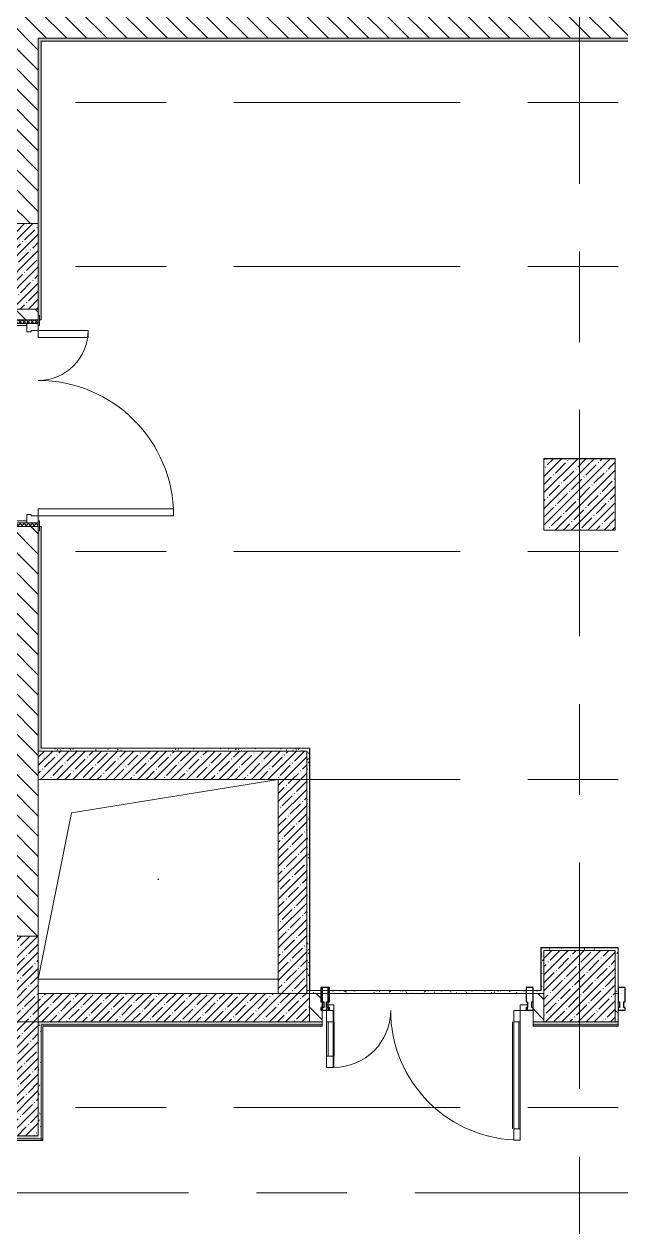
# Model space of a CAD drawing. Header units: millimetres. Extents: x 35147 to 231677, y -8553 to 29000.
# Drawn here: x 66660 to 70850, y 10261 to 18700 of the extents above; entities that cross this region are included whole.
import ezdxf

# ---------------------------------------------------------------- set-up
doc = ezdxf.new("R2010")
doc.units = ezdxf.units.MM
doc.linetypes.add('Осевая', pattern=[3175, 635, -476.25, 1587.5, -476.25])
for name, color, linetype, lineweight in [('A-DETL-GENF', 7, 'Continuous', 9), ('A-DOOR', 7, 'Continuous', 9), ('A-DOOR-1', 7, 'Continuous', 13), ('A-DOOR-FRAM', 7, 'Continuous', 13), ('A-DOOR-FRAM-1', 7, 'Continuous', 9), ('A-GENM', 7, 'Continuous', 9), ('A-GLAZ-CWMG', 7, 'Continuous', 9), ('A-GLAZ-CWMG-1', 7, 'Continuous', 25), ('A-WALL', 7, 'Continuous', 9), ('I-WALL', 7, 'Continuous', 9), ('S-COLS', 7, 'Continuous', 9), ('Оси-2', 7, 'Осевая', 9)]:
    doc.layers.add(name, color=color, linetype=linetype, lineweight=lineweight)
doc.layers.add('A-WALL-1', color=7, linetype='Continuous', lineweight=9, true_color=0x3c3c3c)
doc.layers.add('A-WALL-FNSH-1', color=7, linetype='Continuous', lineweight=9, true_color=0x3c3c3c)
pattern_1 = [(135, (0, 0), (-70.71068, -70.71068), [])]
pattern_2 = [(45, (0, 0), (-57.02463, 57.02463), []), (45, (57.025, 0), (-57.02463, 57.02463), [100.806, -20.161, 3.353, -16.808])]
pattern_3 = [(0, (0, 0), (121.92, 30.48), [10.058, -81.382, 10.058, -81.382, -487.68]), (0, (0, 0), (121.92, 30.48), [-182.88, 10.058, -172.822, 10.058, -81.382, -213.36]), (0, (0, 0), (121.92, 30.48), [-457.2, 10.058, -50.902, 10.058, -142.342]), (120, (45.72, 15.24), (-87.356454, 90.345817), [10.058, -81.382, 10.058, -81.382, -487.68]), (120, (45.72, 15.24), (-87.356454, 90.345817), [-182.88, 10.058, -172.822, 10.058, -81.382, -213.36]), (120, (45.72, 15.24), (-87.356454, 90.345817), [-457.2, 10.058, -50.902, 10.058, -142.342]), (240, (60.96, 76.2), (-34.563546, -120.825817), [10.058, -81.382, 10.058, -81.382, -487.68]), (240, (60.96, 76.2), (-34.563546, -120.825817), [-182.88, 10.058, -172.822, 10.058, -81.382, -213.36]), (240, (60.96, 76.2), (-34.563546, -120.825817), [-457.2, 10.058, -50.902, 10.058, -142.342])]

# ---------------------------------------------------------------- blocks, each defined once
blk = doc.blocks.new('BSC_Колонна _Прямоугольная - 600х600-23205240-План размещения напольных электротехнических лючков и розеток 2 этажа в осях 12-23')
at = {"layer": 'S-COLS'}
h = blk.add_hatch(dxfattribs=at)
h.set_pattern_fill('FP_15', color=256, style=0, pattern_type=2)
h.set_pattern_definition([(45, (-66460, -12000), (-57.02463, 57.02463), []), (45, (-66402.975, -12000), (-57.02463, 57.02463), [100.806, -20.161, 3.353, -16.808])])
h.paths.add_polyline_path([(-300, -300), (300, -300), (300, 300), (-300, 300), (-300, -83.8)])
for p, q in [((300, 300), (-300, 300)), ((-300, 300), (-300, -300)), ((300, -300), (300, 300)), ((-300, -300), (300, -300))]:
    blk.add_line(p, q, dxfattribs=at)
blk = doc.blocks.new('BSC_Колонна _Прямоугольная - 600х600-V14-План размещения напольных электротехнических лючков и розеток 2 этажа в осях 12-23')
at = {"layer": 'S-COLS'}
h = blk.add_hatch(dxfattribs=at)
h.set_pattern_fill('FP_16', color=256, style=0, pattern_type=2)
h.set_pattern_definition([(45, (-66460, -17000), (-57.02463, 57.02463), []), (45, (-66402.975, -17000), (-57.02463, 57.02463), [100.806, -20.161, 3.353, -16.808])])
h.paths.add_polyline_path([(-300, -300), (300, -300), (300, 300), (-300, 300), (-300, 127.8)])
for p, q in [((300, 300), (-300, 300)), ((-300, 300), (-300, -300)), ((300, -300), (300, 300)), ((-300, -300), (300, -300))]:
    blk.add_line(p, q, dxfattribs=at)
blk = doc.blocks.new('110_Дверь_СКБ_2Ст - Д-6_л__ ДОО_Дв_1450x2100h_Дверь из раздевальной в коридор-25835678-План размещения напольных электротехнических лючков и розеток 2 этажа в осях 12-23')
at = {"layer": 'A-DOOR'}
h = blk.add_hatch(dxfattribs=at)
h.set_pattern_fill('FP_25', color=256, style=0, pattern_type=2)
h.set_pattern_definition([(135, (1576.41, 164.685), (-14.14214, -14.14214), []), (225, (1576.41, 164.685), (14.14214, -14.14214), [])])
h.paths.add_polyline_path([(737.5, 100), (712.5, 100), (712.5, -100), (737.5, -100)])
at = {"layer": 'A-DOOR-FRAM-1'}
h = blk.add_hatch(dxfattribs=at)
h.set_pattern_fill('FP_26', color=256, style=0, pattern_type=2)
h.set_pattern_definition([(45, (-546.384, 164.685), (-14.1421, 14.1421), []), (135, (-546.384, 164.685), (-14.1421, -14.1421), [])])
h.paths.add_polyline_path([(-687.5, 2.9), (-687.5, 100), (-712.5, 100), (-712.5, -100), (-687.5, -100)])
at = {"layer": 'A-DOOR'}
for centre, radius, start, end in [((662.5, 100), 950, 90, 180), ((-637.5, 100), 350, 360, 90)]:
    blk.add_arc(centre, radius, start, end, dxfattribs=at)
at = {"layer": 'A-DOOR-1'}
for p, q in [((662.5, 1050), (612.5, 1050)), ((612.5, 1050), (612.5, 100)), ((662.5, 100), (662.5, 1050)), ((-637.5, 450), (-637.5, 100)), ((-587.5, 450), (-637.5, 450)), ((-587.5, 100), (-587.5, 450)), ((-637.5, 100), (-587.5, 100)), ((612.5, 100), (662.5, 100))]:
    blk.add_line(p, q, dxfattribs=at)
at = {"layer": 'A-DOOR-FRAM'}
for p, q in [((-672.5, 108), (-742.5, 108)), ((-742.5, 108), (-742.5, 100)), ((-742.5, 100), (-672.5, 100)), ((-687.5, 100), (-712.5, 100)), ((-712.5, 100), (-712.5, -100)), ((-637.5, 100), (-687.5, 100)), ((-687.5, 100), (-687.5, 20)), ((-687.5, -100), (-687.5, 100)), ((-672.5, 100), (-672.5, 108)), ((-637.5, 50), (-637.5, 100)), ((662.5, 100), (662.5, 50)), ((712.5, 100), (662.5, 100)), ((767.5, 108), (697.5, 108)), ((697.5, 108), (697.5, 100)), ((697.5, 100), (767.5, 100)), ((712.5, 20), (712.5, 100)), ((737.5, 100), (712.5, 100)), ((712.5, 100), (712.5, -100)), ((737.5, -100), (737.5, 100)), ((767.5, 100), (767.5, 108)), ((-687.5, 20), (-627.5, 20)), ((-672.5, 20), (-687.5, 20)), ((-687.5, 20), (-687.5, -100)), ((-672.5, -100), (-672.5, 20)), ((-627.5, 50), (-637.5, 50)), ((-627.5, 20), (-627.5, 50)), ((662.5, 50), (652.5, 50)), ((652.5, 50), (652.5, 20)), ((652.5, 20), (712.5, 20)), ((712.5, 20), (697.5, 20)), ((697.5, 20), (697.5, -100)), ((712.5, -100), (712.5, 20)), ((-672.5, -100), (-742.5, -100)), ((-742.5, -100), (-742.5, -108)), ((-742.5, -108), (-672.5, -108)), ((-712.5, -100), (-687.5, -100)), ((-687.5, -100), (-672.5, -100)), ((-672.5, -108), (-672.5, -100)), ((697.5, -100), (712.5, -100)), ((767.5, -100), (697.5, -100)), ((697.5, -100), (697.5, -108)), ((697.5, -108), (767.5, -108)), ((712.5, -100), (737.5, -100)), ((767.5, -108), (767.5, -100))]:
    blk.add_line(p, q, dxfattribs=at)
blk = doc.blocks.new('BSC_Колонна _Прямоугольная - 500х500-V32-План размещения напольных электротехнических лючков и розеток 2 этажа в осях 12-23')
at = {"layer": 'S-COLS'}
h = blk.add_hatch(dxfattribs=at)
h.set_pattern_fill('FP_44', color=256, style=0, pattern_type=2)
h.set_pattern_definition([(45, (-70560, -15400), (-57.02463, 57.02463), []), (45, (-70502.975, -15400), (-57.02463, 57.02463), [100.806, -20.161, 3.353, -16.808])])
h.paths.add_polyline_path([(-250, -250), (250, -250), (250, 250), (-250, 250), (-250, -9.4)])
for p, q in [((250, 250), (-250, 250)), ((-250, 250), (-250, -250)), ((250, -250), (250, 250)), ((-250, -250), (250, -250))]:
    blk.add_line(p, q, dxfattribs=at)
blk = doc.blocks.new('GM_Отверстие прямоугольное _в плите_ - Отверстие-22748815-План размещения напольных электротехнических лючков и розеток 2 этажа в осях 12-23')
at = {"layer": 'A-GENM'}
for p, q in [((-609.2, 466.7), (842.5, 700)), ((-842.5, -700), (-609.2, 466.7)), ((842.5, -700), (-842.5, -700))]:
    blk.add_line(p, q, dxfattribs=at)
for start, end in [(360, 180), (180, 360)]:
    blk.add_arc((0, 0), 2.5, start, end, dxfattribs=at)
blk = doc.blocks.new('Прямоугольный импост - Импост структурный с накладкой - 160мм Темный-33326475-План размещения напольных электротехнических лючков и розеток 2 этажа в осях 12-23')
at = {"layer": 'A-GLAZ-CWMG-1'}
for p, q in [((-50, 40), (-50, 140)), ((-50, 140), (0, 140)), ((0, 140), (0, 40)), ((-40, 40), (-50, 40)), ((-50, -17), (-50, 0)), ((-50, 0), (-40, 0)), ((-40, 0), (-40, 40)), ((-10, 40), (-10, 0)), ((0, 40), (-10, 40)), ((-10, 0), (0, 0)), ((0, 0), (0, -17)), ((0, -17), (-50, -17))]:
    blk.add_line(p, q, dxfattribs=at)
blk = doc.blocks.new('Дверь_Витражная_остекление_ - ВВ-6 остекление-32274838-План размещения напольных электротехнических лючков и розеток 2 этажа в осях 12-23')
at = {"layer": 'A-DETL-GENF'}
for p, q in [((-655, 930), (-610, 930)), ((-655, 930), (-655, 20)), ((-610, 930), (-655, 930)), ((-655, 930), (-655, 20)), ((-610, 930), (-610, 20)), ((-610, 20), (-610, 930)), ((-655, 850), (-610, 850)), ((-645, 850), (-645, 100)), ((-601, 850), (-601, 100)), ((651, 340), (651, 100)), ((705, 420), (660, 420)), ((660, 420), (660, 20)), ((705, 420), (660, 420)), ((660, 420), (660, 20)), ((705, 340), (660, 340)), ((695, 340), (695, 100)), ((705, 420), (705, 20)), ((705, 20), (705, 420)), ((-655, 100), (-610, 100)), ((705, 100), (660, 100)), ((-610, 20), (-655, 20)), ((-655, 20), (-610, 20))]:
    blk.add_line(p, q, dxfattribs=at)
at = {"layer": 'A-DOOR'}
for p, q in [((-655, 930), (-655, 20)), ((655, 420), (655, 20))]:
    blk.add_line(p, q, dxfattribs=at)
for centre, radius, start, end in [((-655, 20), 910, 360, 90), ((655, 20), 400, 90, 180)]:
    blk.add_arc(centre, radius, start, end, dxfattribs=at)
at = {"layer": 'A-DOOR-1'}
for p, q in [((-655, 20), (-705, 20)), ((-705, 20), (-705, -20)), ((-655, -20), (-655, 20)), ((705, 20), (655, 20)), ((655, 20), (655, -20)), ((705, -20), (705, 20)), ((-705, -20), (-655, -20)), ((655, -20), (705, -20))]:
    blk.add_line(p, q, dxfattribs=at)
blk = doc.blocks.new('Прямоугольный импост - Импост структурный с накладкой - 160мм Темный-33326241-План размещения напольных электротехнических лючков и розеток 2 этажа в осях 12-23')
at = {"layer": 'A-GLAZ-CWMG-1'}
for p, q in [((-25, 40), (-25, 140)), ((-25, 140), (25, 140)), ((25, 140), (25, 40)), ((-15, 40), (-25, 40)), ((-25, -17), (-25, 0)), ((-25, 0), (-15, 0)), ((-15, 0), (-15, 40)), ((15, 40), (15, 0)), ((25, 40), (15, 40)), ((15, 0), (25, 0)), ((25, 0), (25, -17)), ((25, -17), (-25, -17))]:
    blk.add_line(p, q, dxfattribs=at)
blk = doc.blocks.new('Прямоугольный импост - Импост структурный с накладкой - 160мм Темный-33326242-План размещения напольных электротехнических лючков и розеток 2 этажа в осях 12-23')
at = {"layer": 'A-GLAZ-CWMG-1'}
for p, q in [((0, 140), (-50, 140)), ((-50, 140), (-50, 40)), ((0, 40), (0, 140)), ((-50, 40), (-40, 40)), ((-40, 0), (-50, 0)), ((-50, 0), (-50, -17)), ((-40, 40), (-40, 0)), ((-10, 0), (-10, 40)), ((-10, 40), (0, 40)), ((0, 0), (-10, 0)), ((0, -17), (0, 0)), ((-50, -17), (0, -17))]:
    blk.add_line(p, q, dxfattribs=at)
blk = doc.blocks.new('Прямоугольный импост - Импост структурный с накладкой - 160мм Темный-33326237-План размещения напольных электротехнических лючков и розеток 2 этажа в осях 12-23')
at = {"layer": 'A-GLAZ-CWMG-1'}
for p, q in [((-50, 40), (-50, 140)), ((-50, 140), (0, 140)), ((0, 140), (0, 40)), ((-40, 40), (-50, 40)), ((-50, -17), (-50, 0)), ((-50, 0), (-40, 0)), ((-40, 0), (-40, 40)), ((-10, 40), (-10, 0)), ((0, 40), (-10, 40)), ((-10, 0), (0, 0)), ((0, 0), (0, -17)), ((0, -17), (-50, -17))]:
    blk.add_line(p, q, dxfattribs=at)

msp = doc.modelspace()

# ---------------------------------------------------------------- hatches: boundary and pattern name
at = {"layer": 'I-WALL'}
h = msp.add_hatch(dxfattribs=at)
h.set_pattern_fill('FP_19', color=256, style=0, pattern_type=2)
h.set_pattern_definition(pattern_1)
h.paths.add_polyline_path([(66760, 12300), (66760, 15175), (66560, 15175), (66560, 12300)])
h.paths.add_polyline_path([(66662.9, 16625), (66760, 16625), (66760, 16700), (66560, 16700), (66560, 16625)])
h.paths.add_polyline_path([(66560, 17300), (66760, 17300), (66760, 22700), (66560, 22700), (66560, 17706.9)])
h.paths.add_polyline_path([(66760, 23300), (66760, 24050), (66560, 24050), (66560, 23300)])
h.paths.add_polyline_path([(66560, 25950), (66760, 25950), (66760, 26500), (66560, 26500), (66560, 25980)])
h = msp.add_hatch(dxfattribs=at)
h.set_pattern_fill('FP_19', color=256, style=0, pattern_type=2)
h.set_pattern_definition(pattern_1)
h.paths.add_polyline_path([(84200, 18600), (84200, 18800), (80180, 18800), (80180, 18600), (83403.8, 18600)])
h.paths.add_polyline_path([(78580, 18600), (78580, 18800), (77340, 18800), (77340, 18600), (77580.9, 18600)])
h.paths.add_polyline_path([(76210, 18600), (76240, 18600), (76240, 18800), (74040, 18800), (74040, 18600), (76125.1, 18600)])
h.paths.add_polyline_path([(73540, 18600), (73540, 18800), (66760, 18800), (66760, 18600), (73213.7, 18600)])
h = msp.add_hatch(dxfattribs=at)
h.set_pattern_fill('FP_58', color=256, style=0, pattern_type=2)
h.set_pattern_definition(pattern_3)
h.paths.add_polyline_path([(84459, 18580), (84460, 18580), (84460, 18600), (80210, 18599.9), (80210, 18592), (80180, 18592), (80180, 18580), (83403.8, 18580)])
h.paths.add_polyline_path([(77370, 18580), (79080, 18580), (79080, 18592), (79050, 18592), (79050, 18600), (77370, 18599.7), (77370, 18592), (77340, 18592), (77340, 18580)])
h.paths.add_polyline_path([(76240, 18580), (76240, 18592), (76210, 18592), (76210, 18600), (66760, 18600), (66760, 18580), (76210, 18580)])
h = msp.add_hatch(dxfattribs=at)
h.set_pattern_fill('FP_58', color=256, style=0, pattern_type=2)
h.set_pattern_definition(pattern_3)
h.paths.add_polyline_path([(66780, 13600), (66780, 15175), (66768, 15175), (66768, 15145), (66760, 15145), (66760, 13600)])
h.paths.add_polyline_path([(66780, 16625), (66780, 18580), (66760, 18580), (66760, 16655), (66768, 16655), (66768, 16625)])
h = msp.add_hatch(dxfattribs=at)
h.set_pattern_fill('FP_17', color=256, style=0, pattern_type=2)
h.set_pattern_definition(pattern_2)
h.paths.add_polyline_path([(68445, 13400), (68645, 13400), (68645, 13600), (66760, 13600), (66760, 13400), (67390.8, 13400)])
h = msp.add_hatch(dxfattribs=at)
h.set_pattern_fill('FP_58', color=256, style=0, pattern_type=2)
h.set_pattern_definition(pattern_3)
h.paths.add_polyline_path([(68645, 13600), (68665, 13600), (68665, 13620), (66780, 13620), (66780, 13600), (67390.8, 13600)])
h = msp.add_hatch(dxfattribs=at)
h.set_pattern_fill('FP_58', color=256, style=0, pattern_type=2)
h.set_pattern_definition(pattern_3)
h.paths.add_polyline_path([(68665, 11900), (68665, 13600), (68645, 13600), (68645, 11900)])
h = msp.add_hatch(dxfattribs=at)
h.set_pattern_fill('FP_17', color=256, style=0, pattern_type=2)
h.set_pattern_definition(pattern_2)
h.paths.add_polyline_path([(68445, 11900), (68645, 11900), (68645, 13400), (68445, 13400), (68445, 11916.2)])
h = msp.add_hatch(dxfattribs=at)
h.set_pattern_fill('FP_58', color=256, style=0, pattern_type=2)
h.set_pattern_definition(pattern_3)
h.paths.add_polyline_path([(70310, 11920), (70310, 12220), (70290, 12220), (70290, 11920), (70302.2, 11920)])
h = msp.add_hatch(dxfattribs=at)
h.set_pattern_fill('FP_58', color=256, style=0, pattern_type=2)
h.set_pattern_definition(pattern_3)
h.paths.add_polyline_path([(70810, 12200), (70830, 12200), (70830, 12220), (70310, 12220), (70310, 12200)])
h = msp.add_hatch(dxfattribs=at)
h.set_pattern_fill('FP_58', color=256, style=0, pattern_type=2)
h.set_pattern_definition(pattern_3)
h.paths.add_polyline_path([(70830, 11900), (70830, 12200), (70810, 12200), (70810, 11900)])
h = msp.add_hatch(dxfattribs=at)
h.set_pattern_fill('FP_17', color=256, style=0, pattern_type=2)
h.set_pattern_definition(pattern_2)
h.paths.add_polyline_path([(68665, 11700), (68665, 11900), (66760, 11900), (66760, 11700), (68645, 11700)])
h = msp.add_hatch(dxfattribs=at)
h.set_pattern_fill('FP_58', color=256, style=0, pattern_type=2)
h.set_pattern_definition(pattern_3)
h.paths.add_polyline_path([(70310, 11900), (70310, 11920), (68645, 11920), (68645, 11900), (70302.2, 11900)])
h = msp.add_hatch(dxfattribs=at)
h.set_pattern_fill('FP_19', color=256, style=0, pattern_type=2)
h.set_pattern_definition(pattern_1)
h.paths.add_polyline_path([(75480, 11700), (75480, 11900), (73520, 11900), (73520, 11700), (74669.4, 11700)])
h.paths.add_polyline_path([(70302.2, 11700), (70310, 11700), (70310, 11900), (70234, 11900), (70234, 11700)])
h.paths.add_polyline_path([(70830, 11700), (70830, 11900), (70810, 11900), (70810, 11700)])
h.paths.add_polyline_path([(68754, 11700), (68754, 11900), (68665, 11900), (68665, 11700)])
h = msp.add_hatch(dxfattribs=at)
h.set_pattern_fill('FP_17', color=256, style=0, pattern_type=2)
h.set_pattern_definition(pattern_2)
h.paths.add_polyline_path([(66662.9, 10900), (66760, 10900), (66760, 11700), (66560, 11700), (66560, 10900)])
h = msp.add_hatch(dxfattribs=at)
h.set_pattern_fill('FP_58', color=256, style=0, pattern_type=2)
h.set_pattern_definition(pattern_3)
h.paths.add_polyline_path([(70830, 11680), (70830, 11700), (70234, 11700), (70234, 11680), (70302.2, 11680)])
h.paths.add_polyline_path([(68754, 11680), (68754, 11700), (66760, 11700), (66760, 11680), (68118.6, 11680)])
h = msp.add_hatch(dxfattribs=at)
h.set_pattern_fill('FP_58', color=256, style=0, pattern_type=2)
h.set_pattern_definition(pattern_3)
h.paths.add_polyline_path([(66760, 10880), (66780, 10880), (66780, 11680), (66760, 11680), (66760, 10900)])
h = msp.add_hatch(dxfattribs=at)
h.set_pattern_fill('FP_58', color=256, style=0, pattern_type=2)
h.set_pattern_definition(pattern_3)
h.paths.add_polyline_path([(66760, 10880), (66760, 10900), (61940, 10900), (61940, 10880), (66662.9, 10880)])
at = {"layer": 'S-COLS'}
h = msp.add_hatch(dxfattribs=at)
h.set_pattern_fill('FP_17', color=256, style=0, pattern_type=2)
h.set_pattern_definition(pattern_2)
h.paths.add_polyline_path([(70310, 11700), (70810, 11700), (70810, 12200), (70310, 12200), (70310, 11900)])

# ---------------------------------------------------------------- linework, layer by layer
at = {"layer": 'A-WALL'}
for p, q in [((66760, 18600), (73540, 18600)), ((66760, 18600), (66760, 17300)), ((66760, 16655), (66760, 16700)), ((66760, 15145), (66760, 12300)), ((66780, 13620), (66780, 15175)), ((70290, 11920), (70234, 11920)), ((70810, 11900), (70830, 11900)), ((66760, 10900), (66760, 11700)), ((66760, 11700), (68754, 11700)), ((66780, 11680), (68754, 11680)), ((66780, 11680), (66780, 10880)), ((66780, 10868.5), (66791, 10868.5)), ((66791, 10868.5), (66791, 10879.5))]:
    msp.add_line(p, q, dxfattribs=at)
at = {"layer": 'A-WALL-1'}
for p, q in [((66780, 18580), (66781, 18580)), ((66780, 16625), (66780, 18580)), ((66768, 16625), (66780, 16625)), ((66780, 15175), (66768, 15175)), ((68645, 13600), (66760, 13600)), ((66781, 13620), (66780, 13620)), ((68645, 11900), (68645, 13600)), ((66760, 13400), (68445, 13400)), ((68445, 13400), (68445, 11900)), ((70830, 12220), (70290, 12220)), ((70310, 11700), (70310, 12200)), ((70310, 12200), (70810, 12200)), ((70810, 12200), (70810, 11700)), ((66760, 11900), (70310, 11900)), ((70234, 11920), (68645, 11920)), ((68665, 11700), (68665, 11920)), ((68754, 11680), (68754, 11900)), ((70234, 11900), (70234, 11680)), ((70290, 11921), (70290, 11920)), ((70830, 11680), (70830, 11920)), ((70830, 11700), (70234, 11700)), ((70234, 11680), (70830, 11680)), ((61960, 10900), (66760, 10900)), ((66296, 10880), (66780, 10880))]:
    msp.add_line(p, q, dxfattribs=at)
at = {"layer": 'A-WALL-FNSH-1'}
for p, q in [((76240, 18580), (66781, 18580)), ((66781, 16625), (66781, 18579)), ((66781, 18579), (76240, 18579)), ((66780, 16625), (66781, 16625)), ((70811, 15651), (70309, 15651)), ((70309, 15651), (70309, 15149)), ((70811, 15149), (70811, 15651)), ((66781, 15175), (66780, 15175)), ((66781, 13621), (66781, 15175)), ((70309, 15149), (70811, 15149)), ((68666, 13621), (66781, 13621)), ((66781, 13620), (68665, 13620)), ((68665, 13620), (68665, 11920)), ((68666, 11921), (68666, 13621)), ((70289, 12221), (70289, 11921)), ((70831, 12221), (70289, 12221)), ((70290, 11921), (70290, 12220)), ((70830, 12220), (70830, 11920)), ((70831, 11920), (70831, 12221)), ((68754, 11921), (68666, 11921)), ((68754, 11920), (68754, 11921)), ((70234, 11921), (70234, 11920)), ((70234, 11921), (70290, 11921)), ((70830, 11920), (70831, 11920)), ((66791, 11669), (68754, 11669)), ((66791, 10879.5), (66791, 11669)), ((68754, 11669), (68754, 11680)), ((70234, 11680), (70234, 11669)), ((70234, 11669), (70830, 11669)), ((70830, 11669), (70830, 11680)), ((66791, 10879.5), (66296, 10879.5)), ((66296, 10868.5), (66780, 10868.5)), ((66780, 10880), (66780, 10868.5))]:
    msp.add_line(p, q, dxfattribs=at)
at = {"layer": 'S-COLS'}
for p, q in [((70810, 12200), (70310, 12200)), ((70310, 12200), (70310, 11900)), ((70810, 11900), (70810, 12200)), ((70310, 11900), (70310, 11700)), ((70810, 11700), (70810, 11900)), ((70310, 11700), (70810, 11700))]:
    msp.add_line(p, q, dxfattribs=at)
at = {"layer": 'Оси-2'}
for p, q in [((70560, 593.7), (70560, 24898.1)), ((38446.8, 18150), (82200, 18150)), ((38446.8, 17000), (82200, 17000)), ((38446.8, 15000), (81600, 15000)), ((38446.8, 13400), (81600, 13400)), ((38446.8, 11100), (82200, 11100)), ((39716.8, 10500), (82200, 10500))]:
    msp.add_line(p, q, dxfattribs=at)

# ---------------------------------------------------------------- block references
at = {"layer": 'A-DOOR'}
for name, p, rotation in [('110_Дверь_СКБ_2Ст - Д-6_л__ ДОО_Дв_1450x2100h_Дверь из раздевальной в коридор-25835678-План размещения напольных электротехнических лючков и розеток 2 этажа в осях 12-23', (66660, 15912.5), 269.9999999999999), ('Дверь_Витражная_остекление_ - ВВ-6 остекление-32274838-План размещения напольных электротехнических лючков и розеток 2 этажа в осях 12-23', (69489, 11800), 180)]:
    msp.add_blockref(name, p, dxfattribs=dict(at, rotation=rotation))
at = {"layer": 'A-GENM'}
msp.add_blockref('GM_Отверстие прямоугольное _в плите_ - Отверстие-22748815-План размещения напольных электротехнических лючков и розеток 2 этажа в осях 12-23', (67602.5, 12700), dxfattribs=at)
at = {"layer": 'A-GLAZ-CWMG', "extrusion": (0, 0, -1)}
for name, p in [('Прямоугольный импост - Импост структурный с накладкой - 160мм Темный-33326241-План размещения напольных электротехнических лючков и розеток 2 этажа в осях 12-23', (-68769, 11800)), ('Прямоугольный импост - Импост структурный с накладкой - 160мм Темный-33326475-План размещения напольных электротехнических лючков и розеток 2 этажа в осях 12-23', (-68754, 11800)), ('Прямоугольный импост - Импост структурный с накладкой - 160мм Темный-33326237-План размещения напольных электротехнических лючков и розеток 2 этажа в осях 12-23', (-70830, 11800))]:
    msp.add_blockref(name, p, dxfattribs=at)
at = {"layer": 'A-GLAZ-CWMG'}
msp.add_blockref('Прямоугольный импост - Импост структурный с накладкой - 160мм Темный-33326242-План размещения напольных электротехнических лючков и розеток 2 этажа в осях 12-23', (70234, 11800), dxfattribs=at)
at = {"layer": 'S-COLS'}
for name, p in [('BSC_Колонна _Прямоугольная - 600х600-V14-План размещения напольных электротехнических лючков и розеток 2 этажа в осях 12-23', (66460, 17000)), ('BSC_Колонна _Прямоугольная - 500х500-V32-План размещения напольных электротехнических лючков и розеток 2 этажа в осях 12-23', (70560, 15400)), ('BSC_Колонна _Прямоугольная - 600х600-23205240-План размещения напольных электротехнических лючков и розеток 2 этажа в осях 12-23', (66460, 12000))]:
    msp.add_blockref(name, p, dxfattribs=at)

doc.saveas('drawing.dxf')
